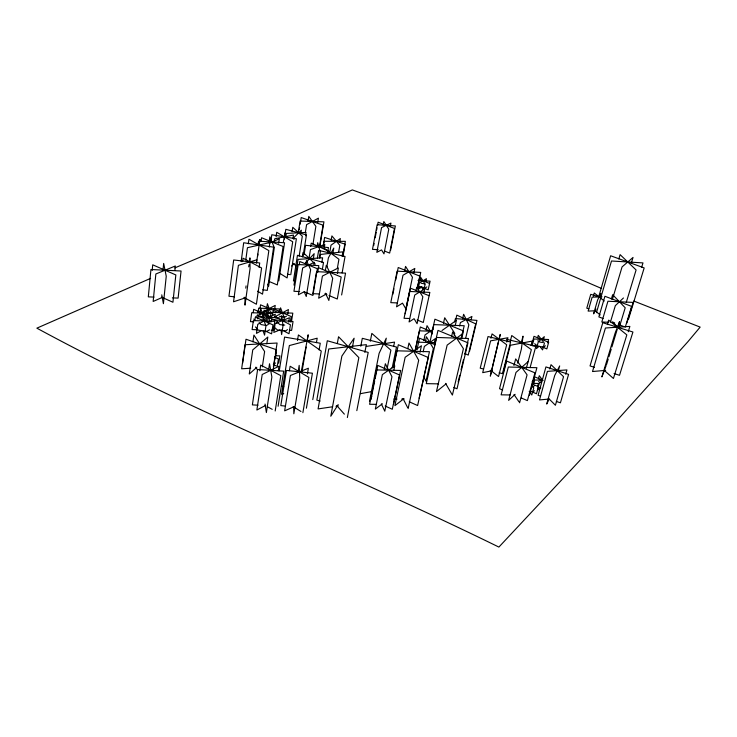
<?xml version="1.0" encoding="UTF-8"?>
<svg xmlns="http://www.w3.org/2000/svg" width="737" height="737" viewBox="0 0 737 737"><rect width="100%" height="100%" fill="white"/><g stroke="black" fill="none" stroke-linecap="round" stroke-linejoin="round"><path stroke-width="1.11" d="M152.181 270.479L152.725 264.823L175.839 274.947L172.928 302.253L161.514 297.112M162.988 270.184L163.669 263.431L166.24 276.246L163.411 303.699L161.762 294.846M174.853 270.47L175.332 265.983L155.857 273.98L153.158 301.451L162.306 297.426M241.137 261.709L243.68 242.759L273.63 247.162L267.282 290.406L262.75 289.761M242.611 261.598L243.063 258.226L261.598 267.973L256.402 304.243L243.956 297.398M245.771 260.05L247.448 247.706L269.908 242.547L269.254 247.07M248.332 243.754L248.949 239.212L268.848 250.608L262.529 294.164L257.664 291.216M245.771 288.149L246.075 285.901M248.701 266.831L249.014 264.592M249.318 262.344L249.935 257.858L250.046 268.655L245.006 305.136L244.997 297.168M258.097 244.573L258.576 241.183L284.574 242.749L278.798 280.917M256.338 263.183L256.808 259.82L238.401 265.311L233.546 301.783L245.338 297.859M256.587 262.344L259.968 239.405L259.166 245.062M242.63 363.111L245.992 339.241L276.311 349.697L273.28 369.274M257.582 256.365L257.895 254.099M261.082 241.11L261.561 237.738L283.109 246.517L277.315 284.952L268.848 281.359M259.092 267.485L259.737 262.989L233.675 259.977L228.94 296.228L234.523 296.836M253.187 312.663L253.657 309.337L271.05 316.965M254.864 320.448L255.343 317.103L272.966 324.879L271.603 333.852L265.412 331.088M252.929 341.83L253.906 335.068L264.62 351.54L262.326 366.86M258.042 312.552L258.678 308.14L279.544 308.969L279.037 312.258M257.692 318.854L258.014 316.624L279.351 317.896M269.189 241.239L269.834 236.77L274.311 247.623L268.618 286.26L267.844 284.178M260.069 308.103L260.548 304.805L277.803 312.322M259.958 312.599L260.447 309.291M259.968 315.5L260.299 313.28L277.195 321.277L276.854 323.506M270.82 241.533L271.806 234.771L296.375 238.825L290.765 274.763M262.04 318.126L262.363 315.897L265.91 326.132L264.565 335.142L263.164 331.005M262.639 313.962L262.971 311.751L275.223 305.404L274.726 308.683M274.376 241.054L274.708 238.788L293.501 235.057L292.985 238.41M276.08 236.77L276.734 232.284L292.7 241.754L287.108 277.923L279.747 273.316M266.739 308.066L267.384 303.69L270.93 313.492L270.433 316.809M267.116 314.496L267.439 312.285L270 322.327M268.019 313.234L268.517 309.927L256.025 316.403M278.65 243.302L279.314 238.825L269.162 243.21M259.848 370.757L260.695 365.091L280.797 375.63L275.187 410.97M266.812 343.774L267.826 337.021L252.754 349.891L249.272 374.018L256.78 367.33M271.28 321.839L271.621 319.6L293.04 321.553L291.622 330.425L289.374 330.222M272.515 315.749L272.847 313.538L251.722 312.728L250.46 321.636L253.786 321.756M273.427 311.18L273.759 308.978L291.17 316.542L290.286 322.06M284.648 237.065L285.818 229.308L306.463 234.919L303.1 255.969M284.399 239.064L285.403 232.367L283.404 241.699M285.845 236.77L286.352 233.426L306.039 232.441L305.514 235.757M274.79 317.5L275.297 314.183L262.022 320.383M276.007 318.209L276.347 315.989L288.425 309.568L287.734 313.944M268.673 369.394L269.539 363.756L271.87 377.049L266.379 412.554L265.034 404.06M292.092 231.694L292.764 227.291L302.317 236.181L299.148 256.2M279.894 312.221L280.567 307.845L284.335 317.739L283.985 319.95M273.427 366.75L275.002 356.588M275.352 354.322L277.094 343.027L245.034 344.75L241.653 368.795L250.727 368.214M281.018 320.042L281.7 315.62L283.026 325.625L281.626 334.58L281.046 330.084M275.537 356.809L276.182 352.618M293.86 239.47L294.201 237.231L301.35 230.202L300.825 233.5M277.25 366.372L278.402 358.993L274.468 357.205M298.172 233.353L300.088 221.054L323.93 221.846L319.876 246.204M299.286 229.769L299.637 227.549M300.162 224.223L301.203 217.562L323.064 225.181L319.545 246.351M278.733 363.203L279.885 355.851L275.426 355.741M278.3 370.748L279.01 366.234L262.206 374.497L256.872 410.021L265.688 405.359M279.277 370.803L284.593 337.076L320.263 343.23L319.103 349.946M293.989 285.09L298.061 259.378L322.613 257.803L321.876 262.215M288.711 322.18L289.411 317.758L275.196 323.451L273.823 332.405L279.903 329.918M299.268 264.832L299.793 261.506L317.352 268.71L312.893 295.426L304.197 291.76L298.365 294.782L302.677 267.936L314.303 262.298L313.944 264.5M305.339 232.514L306.592 224.656L318.421 218.152L317.702 222.565M278.098 406.262L283.699 371.135L257.6 369.523L252.376 404.889L257.968 405.193M291.419 321.931L292.819 313.151L271.981 312.35M302.373 256.854L303.073 252.441L315.335 264.141M308.084 220.796L308.794 216.374L315.878 226.37L312.949 244.288M304.141 254.311L305.579 245.32L328.444 247.577L327.689 252.045M305.929 263.901L306.463 260.585L310.655 269.678L306.251 296.504L304.197 291.76M289.411 370.757L290.138 366.252L308.904 377.464L302.879 412.674M310.673 246.49L311.226 243.146L329.236 251.418L328.849 253.666M308.987 258.613L310.461 249.585L324.814 244.491L324.446 246.72M297.49 340.531L298.402 334.948L321.258 351.042L312.774 399.62M313.262 259.175L314.165 253.675L305.477 263.063M317.159 246.001L317.711 242.666L320.309 252.128L319.37 257.775M298.07 372.093L299.185 365.359L299.756 378.431L293.842 413.779L293.63 406.981M317.38 258.097L318.651 250.423L345.045 256.476L342.125 272.893M316.32 272.745L312.829 293.676L319.48 293.971M319.84 257.784L320.392 254.477L342.843 251.833L342.079 256.181M317.711 272.294L318.826 265.642L298.19 264.537L293.952 291.29L299.646 291.557M301.313 371.411L308.186 334.791L307.062 341.461M302.032 371.485L306.131 347.026M323.138 246.259L324.612 237.434L345.156 244.168L343.009 256.329M323.442 245.716L324.179 241.275L345.349 241.349L343.009 254.541M322.401 269.143L323.525 262.473L297.462 255.315L293.437 280.871L295.583 281.46M307.412 373.843L308.37 368.224L290.406 375.492L284.648 410.841L294.072 406.713M325.349 270.719L326.279 265.283L332.7 278.319L328.849 300.429L325.468 293.206M331.153 240.299L331.899 235.904L339.821 245.347L338.661 252.008M326.878 266.683L328.389 257.849L333.778 248.065L332.995 252.598M329.863 251.87L331.005 245.181L340.356 238.53L339.785 241.819M316.431 342.65L317.196 338.2L289.355 345.552L281.534 394.341L283.727 393.678M306.389 408.206L312.424 373.217L286.453 370.425L280.806 405.608L285.256 406.059M337.389 268.102L338.937 259.286L324.068 248.065M337.426 273.344L338.375 267.918L322.41 276.071L318.66 298.199L326.611 293.916M341.636 294.966L345.542 273.141L316.505 271.64M337.316 343.534L338.55 336.745L358.855 357.611L347.357 417.538M352.415 347.238L354.11 338.228L341.876 356.063L330.793 416.23L338.163 404.576M373.687 245.614L374.11 243.385M375.161 237.811L376.22 232.238M376.644 230.008L377.058 227.779M377.482 225.55L378.118 222.206L394.498 228.47L389.661 253.086L384.594 251.096M383.185 224.868L383.83 221.542L388.777 229.17L383.977 253.887L381.545 249.898L376.828 252.33L381.554 227.604L390.942 223.081L390.297 226.416M360.798 346.224L362.309 338.32L396.497 347.053L392.158 367.993M364.833 352.415L366.344 344.649L328.748 348.997L318.089 408.915L332.608 406.769M356.819 410.647L368.205 352.424L327.302 340.761L316.827 400.099L320.144 401.075M370.306 341.24L371.835 333.41L390.896 350.149L387.257 367.883M390.555 250.442L395.364 225.946L377.141 224.711L372.489 249.355L378.145 249.696M370.932 399.574L374.7 380.854M375.142 378.652L377.795 365.432L399.546 374.986L392.296 409.265L385.175 406.032M392.821 294.339L393.945 288.757M395.741 279.811L398.22 267.522L419.804 276.099L417.197 288.443M385.147 343.774L386.271 338.172L379.113 353.345L369.477 401.407L371.761 396.34M384.235 369.246L385.35 363.765L391.964 376.745L384.788 411.191L381.351 403.95M404.641 270.857L405.553 266.407L412.453 277.278L405.875 308.877L402.503 303.156L396.552 306.841L403.001 275.223L414.83 268.425L413.899 272.865M393.604 346.593L394.535 342.106L366.307 346.418M393.245 367.588L396.736 350.803L429.459 351.715L419.104 398.229M393.696 366.925L398.321 344.732L428.298 357.537L417.612 405.534L409.265 401.794M405.166 313.778L410.491 288.195L429.109 295.703M393.853 370.204L394.765 365.828L382.365 374.636L375.336 409.109L382.392 403.775M416.037 290.461L416.737 287.135L422.845 296.808L417.078 323.718L414.083 318.679L409.063 321.968L414.738 295.04L424.715 288.876L424.005 292.193M417.437 288.038L420.735 272.414L397.114 271.161L390.776 302.649L397.169 302.925M393.438 404.53L400.652 370.444L376.506 369.928L369.606 404.272L376.414 404.346M420.108 280.65L420.79 277.453L425.148 284.169L423.996 289.53M407.81 348.527L408.989 343.018L418.69 360.246L408.123 408.574M425.986 280.815L426.447 278.687L419.417 282.925L418.054 289.365L421.564 287.218M415.106 350.766L419.417 330.83L432.545 331.282M415.051 351.227L420.293 326.998L432.472 332.074M416.967 349.808L419.519 338.182L435.07 344.732M420.007 352.36L421.444 345.745L405.157 357.279L394.885 405.663L403.894 398.699M423.812 340.503L425.028 334.939L433.015 329.393M426.06 330.038L427.018 325.653L432.131 334.064M425.415 341.213L426.391 336.754L433.356 348.417L426.023 381.158L423.434 376.515M423.149 351.908L424.346 346.445L435.235 338.688L434.24 343.138M431.707 333.603L434.904 319.185L463.49 330.95L461.648 338.753M429.597 343.626L433.807 324.621L464.227 325.736L461.122 338.467M434.738 344.879L437.99 330.379L467.958 342.825L456.986 388.804L453.854 387.441M443.462 323.257L444.706 317.748L454.738 333.29L454.232 335.473M454.655 321.931L455.429 318.577L476.95 320.392L469.487 351.457M451.615 336.385L452.638 331.945L463.407 348.675L452.398 395.087L445.553 383.36M455.521 320.696L456.802 315.15L475.724 323.865L468.225 355.105L465.121 353.631M455.162 325.809L456.443 320.309L442.016 330.508M459.621 325.957L460.404 322.594L471.929 316.431L471.146 319.747M462.587 318.697L463.628 314.275L468.852 324.796L465.664 338.237M458.156 381.969L459.75 375.28M461.076 369.716L463.472 359.684M464.798 354.11L468.52 338.504L436.636 337.472L426.281 383.645L438.589 383.866M490.971 338.246L492.049 333.907L506.678 344.75L498.544 376.524L490.501 370.25M498.35 341.977L490.317 376.128L500.257 334.405L498.894 339.812M506.807 342.079L507.922 337.739L490.593 340.853L482.698 372.646L492.362 370.702M510.326 341.084L511.745 335.538L531.359 349.651L526.356 368.205M503.334 372.296L510.29 345.294L532.289 341.065L531.101 345.496M513.956 365.488L515.679 358.901L527.075 374.857L519.585 402.77M521.271 342.797L523.012 336.164L521.354 349.126L517.66 363.184M532.215 342.963L533.984 336.321L548.669 342.235L546.845 348.896L542.662 347.201M537.669 337.555L538.268 335.353L544.394 343.23L542.57 349.909L539.862 346.381M530.078 367.699L535.836 346.279L506.43 339.269M543.703 338.873L544.302 336.671L538.277 341.894L536.481 348.583L539.06 346.316M529.424 395.244L536.914 367.699L508.327 367.026L501.123 394.839L510.179 394.968M532.787 383.885L534.693 376.874L543.114 380.393M533.588 384.032L534.684 380.006L542.543 380.163L539.318 383.268L537.374 390.315L540.608 387.201M547.702 342.825L548.604 339.508L533.975 339.02L532.188 345.69L537.807 345.865M538.471 378.68L539.291 375.686L542.589 380.191M537.586 386.501L538.415 383.48L532.731 383.369M549.811 369.034L551.018 364.686L563.547 376.69L555.403 405.267L549.24 399.049L539.512 399.915L547.425 371.365L566.937 369.91L565.694 374.267M558.149 371.347L559.678 365.921L554.731 375.446L546.697 404.06L549.24 399.049M593.349 296.173L594.271 292.985L604.229 301.018M598.61 297.168L610.632 255.767L644.175 267.936L628.394 319.471M599.66 297.573L600.581 294.395M596.445 312.672L611.498 260.999L642.986 262.906L641.66 267.255M618.831 258.973L620.112 254.643L636.095 269.963L626.266 302.419M611.369 299.01L612.65 294.689L625.206 307.78L619.218 327.523M612.419 299.406L622.056 266.923L633.028 257.443L631.406 262.851M607.362 324.547L608.67 320.144L626.837 334.884L613.433 378.468L604.248 370.407M610.42 322.097L615.34 305.634L623.456 297.978M606.569 364.52L608.237 359.03M608.9 356.837L611.231 349.145M611.894 346.943L617.21 329.375M617.873 327.173L619.531 321.682L615.082 333.235L601.889 376.92L606.183 365.552M625.28 327.108L631.618 306.38L604.911 296.274L598.868 316.901L603.096 318.531M626.855 322.99L633.157 302.419L607.942 301.23L601.816 322.005L608.651 322.272M628.228 331.779L629.877 326.408L605.436 328.002L592.511 371.522L605.676 370.352M595.947 309.033L593.598 313.851L597.643 299.913L600.895 293.335M291.732 266.039L294.109 263.542M534.426 390.702L533.137 391.937L529.811 391.43M532.814 387.155L534.307 385.746M532.123 381.784L533.791 380.218M515.117 394.323L508.631 400.366L515.983 372.434L528.116 361.618M545.334 345.736L543.786 347.118L537.651 346.141L534.647 343.709M287.448 329.586L285.974 330.802L277.609 330.065L273.786 326.906M446.171 383.793L436.47 391.587L447.147 345.109L462.173 334.018M426.861 286.933L425.046 288.047L419.224 287.098L417.695 285.79M273.934 363.958L275.555 362.991M269.576 329.826L266.656 331.42L258.236 330.112M286.435 316.228L284.648 317.196L279.406 316.237M261.294 330.747L256.448 333.364L257.757 324.344L270.378 317.656M268.204 324.52L266.324 325.533L260.981 324.547M150.624 278.365L36.85 328.158C186.839 409.44 345.828 472.039 498.885 547.075L610.982 427.184L687.787 341.839L700.15 327.108L633.792 301.037M174.872 267.89L236.77 241.607L352.341 189.925L478.81 235.591L601.641 288.517M272.819 312.092L269.631 312.792L265.596 311.76M271.207 321.148L268.977 321.581L264.942 320.448M360.347 393.669L371.466 391.642M335.952 406.271L338.182 405.94M595.782 310.738L588.126 311.097L592.124 297.195L602 296.79M393.613 399.012L397.059 399.058M401.647 399.113L403.94 399.15M418.625 342.189L435.392 342.705M257.72 329.761L252.109 329.577L253.39 320.586L274.781 321.36L273.418 330.277L271.179 330.204M409.615 318.513L404.042 318.292L409.625 291.456L429.846 292.405L423.287 322.502L417.151 319.95M154.042 297.103L148.312 296.864L150.938 269.502L181.062 271.013L178.114 298.107L172.384 297.868M417.732 287.015L423.213 287.283M417.99 280.539L430.086 281.156L428.179 289.844L421.103 287.006M284.731 325.091L279.922 324.658L277.241 322.198M281.267 320.365L283.174 320.54M538.636 387.671L540.838 388.012M287.467 274.228L289.669 274.588M281.479 386.188L283.736 386.575M261.663 313.151L263.754 313.538M259.212 316.643L262.381 317.232M539.337 379.629L541.446 380.016M539.291 339.084L541.253 339.444M542.506 342.53L539.539 341.977L537.817 340.706M421.067 283.229L424.788 283.92M483.555 369.007L480.22 368.187L488.023 336.551L510.612 342.023L502.477 373.631L499.142 372.821M490.234 370.637L492.463 371.181M600.544 297.343L590.752 294.321L586.781 308.177L588.946 308.849M594.409 367.321L590.042 365.93L602.802 322.723L632.926 332.009L619.522 375.299L614.059 373.567M540.12 395.99L538.093 395.308L545.933 366.915L568.586 374.378L560.424 402.807L556.361 401.444M612.604 322.207L614.713 323.027M618.942 324.658L624.221 326.703M419.417 279.387L429.56 283.432M318.2 267.586L341.185 277.02L337.279 299.01L329.015 295.546M324.879 293.805L326.942 294.671M532.086 384.005L538.425 386.676L536.481 393.751L532.271 391.973M502.634 390.011L499.539 388.694L506.66 361.075L534.942 372.848L527.397 400.606L521.206 397.952M273.326 364.575L276.264 365.921M272.856 328.776L274.837 329.725M274.348 316.376L290.433 324.824L289.015 333.741L282.004 330.029M267.301 406.677L272.229 409.357M293.197 406.64L300.945 411.467M538.581 381.545L539.972 382.623M595.22 310.867L600.139 314.939M293.483 263.478L295.823 265.781M267.881 322.778L269.143 324.022M257.37 314.828L258.604 316.044M259.111 322.686L260.354 323.93M612.733 321.903L618.113 327.781M336.873 405.7L344.363 414.157M253.786 319.029L255.14 320.577M255.481 326.933L257.545 329.319M531.801 385.193L533.745 387.929L531.81 395.032L529.23 391.347M514.039 394.553L518.968 401.858M421.288 286.739L423.149 289.641M255.757 367.183L257.508 369.992M403.001 398.505L407.616 407.561M264.067 310.037L264.583 311.502M260.603 308.195L264.067 318.163"/></g></svg>
